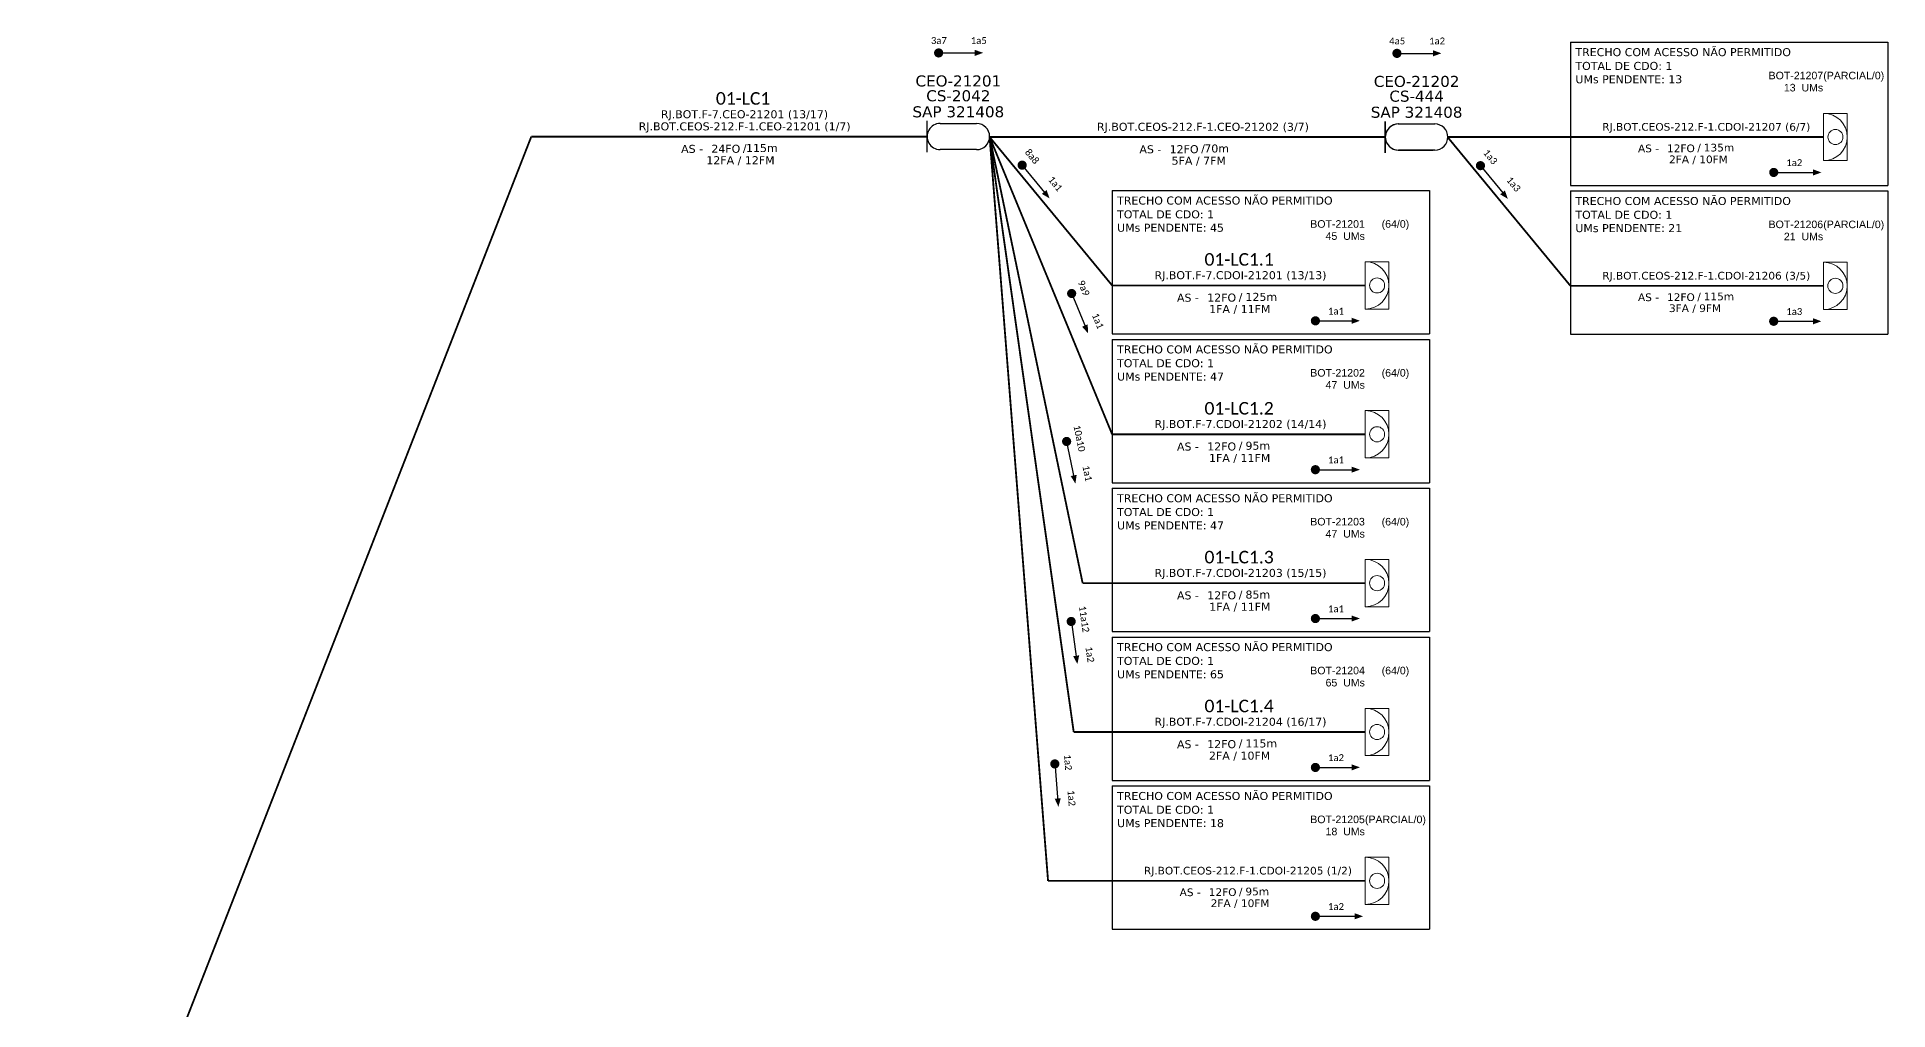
# Model space of a CAD drawing. Header units: millimetres. Extents: x 5914 to 7150, y -604 to 369.
# Drawn here: x 5931 to 6335.7, y -232.7 to -20 of the extents above; entities that cross this region are included whole.
import ezdxf
from ezdxf.enums import TextEntityAlignment as Align

# ---------------------------------------------------------------- set-up
doc = ezdxf.new("R2010")
doc.units = ezdxf.units.MM
for name, color, linetype, lineweight in [("20.0-LEGENDA DOS CDO'S", 1, 'Continuous', 0), ('20.1-CDO_INTERIOR', 1, 'Continuous', 0), ('40.1-ETIQUETAS', 1, 'Continuous', 20)]:
    doc.layers.add(name, color=color, linetype=linetype, lineweight=lineweight)
for name, color, linetype in [('20.4-CEOS', 1, 'Continuous'), ('CABO OPTICO EXISTENTE', 5, 'Continuous'), ('CAP a instalar', 1, 'Continuous'), ('CD de instalação futura', 8, 'Continuous'), ('SETA', 7, 'Continuous')]:
    doc.layers.add(name, color=color, linetype=linetype)
doc.styles.add('ARIAL', font='arial.ttf')
doc.styles.add('siredit', font='verdana.ttf')
doc.linetypes.add('FENCELINE1', pattern='A,0.25,-0.1,[133,ltypeshp.shx,S=0.1,R=0,X=-0.1,Y=0],-0.1,1', length=1.45)

# ---------------------------------------------------------------- blocks, each defined once
blk = doc.blocks.new('CEO')
at = {"layer": 'CAP a instalar', "linetype": 'Continuous'}
for p, q in [((34376.45, 58706.74), (34376.45, 58714.31)), ((34379.59, 58713.67), (34388.39, 58713.67)), ((34388.39, 58707.39), (34379.59, 58707.39))]:
    blk.add_line(p, q, dxfattribs=at)
for centre, start_param, end_param in [((34379.59, 58710.53), 6.283185, 9.424778), ((34388.39, 58710.53), 3.141593, 6.283185)]:
    blk.add_ellipse(centre, major_axis=(0, 3.14), ratio=1, start_param=start_param, end_param=end_param, dxfattribs=at)
at = {"layer": '20.4-CEOS', "color": 7, "style": 'siredit'}
for tag, p in [('CEO-2701', (34383.99, 58725.26)), ('CSPROJ.', (34383.99, 58721.69)), ('SAP321406', (34383.99, 58717.83))]:
    blk.add_attdef(tag, text='', height=2.66, rotation=0.0129, dxfattribs=at).set_placement(p, align=Align.TOP_CENTER)
blk = doc.blocks.new('ETIQUETA_RS5F')
at = {"layer": '40.1-ETIQUETAS', "color": 0, "style": 'siredit'}
blk.add_text('/', height=1.5, dxfattribs=at).set_placement((1.55, -1.95), align=Align.MIDDLE_RIGHT)
for tag, p in [('ETIQUETA_R_PRIMARIA', (1.18, 4.1)), ('ETIQUETA_R_SECUNDARIA', (1.18, 2.1)), ('F_ATIVAS/F_MORTAS', (1.11, -4.24))]:
    blk.add_attdef(tag, text='', height=1.5, dxfattribs=at).set_placement(p, align=Align.MIDDLE_CENTER)
for tag, p in [('TIPO_CABO', (-6.62, -2.12)), ('CAP_CABO', (0.37, -2.09))]:
    blk.add_attdef(tag, text='', height=1.5, dxfattribs=at).set_placement(p, align=Align.MIDDLE_RIGHT)
blk.add_attdef('METROS', text='', height=1.5, dxfattribs=at).set_placement((2.11, -1.95), align=Align.MIDDLE_LEFT)
for tag, p in [('FUSÃO_1', (0.82, -8.39)), ('FUSÃO_2', (0.82, -10.6)), ('FUSÃO_3', (0.82, -12.93)), ('FUSÃO_4', (0.82, -15.14)), ('FUSÃO_5', (0.82, -17.16))]:
    blk.add_attdef(tag, text='', height=1.5, dxfattribs=at).set_placement(p, align=Align.CENTER)
blk = doc.blocks.new('CDOI_INT')
at = {"layer": '20.1-CDO_INTERIOR', "color": 0, "lineweight": 18}
blk.add_lwpolyline([(4.25, -4.25), (4.25, 4.25), (0, 4.25), (0, -4.25)], close=True, dxfattribs=at)
blk.add_circle((2.12, 0), 1.36, dxfattribs=at)
blk.add_arc((0, 0), 4.25, 270, 90, dxfattribs=at)
at = {"layer": "20.0-LEGENDA DOS CDO'S", "color": 0, "style": 'ARIAL'}
for tag, p in [('CDO_N', (-0.08, 10.38)), ('SPLITER_1', (21.18, 10.38)), ('SPLITER_2', (21.19, 8.68)), ('SAP', (-0.08, 6.23)), ('SURVEY', (-0.08, 8.2)), ('1:XX', (5.94, -2.22)), ('UMS', (5.94, -4.24))]:
    blk.add_attdef(tag, p, '', height=1.36, dxfattribs=at)
blk.add_attdef('FIBRAS_UTILIZADAS', text='', height=1.36, dxfattribs=at).set_placement((15.34, 10.38), align=Align.CENTER)

msp = doc.modelspace()

# ---------------------------------------------------------------- linework, layer by layer
at = {"color": 8}
for points, const_width in [([(6127.62, -23.52, 1), (6128.62, -23.52, 1)], 0.999), ([(6227.82, -23.61, 1), (6228.82, -23.61, 1)], 0.999), ([(6246.26, -47.77, 1), (6246.9, -48.54, 1)], 1), ([(6310.2, -49.64, 1), (6311.2, -49.64, 1)], 1), ([(6310.19, -82.18, 1), (6311.19, -82.18, 1)], 1), ([(6209.99, -212.25, 1), (6210.99, -212.25, 1)], 1)]:
    msp.add_lwpolyline(points, format="xyb", close=True, dxfattribs=dict(at, const_width=const_width))
at = {"color": 3}
for points in [[(6266.26, -21.15), (6335.68, -21.15), (6335.68, -52.48)], [(6266.26, -21.15), (6266.26, -52.48)], [(6266.26, -52.48), (6335.68, -52.48)], [(6166.05, -53.6), (6235.47, -53.6), (6235.47, -84.93)], [(6166.05, -53.6), (6166.05, -84.93)], [(6266.26, -53.69), (6335.67, -53.69), (6335.67, -85.02)], [(6266.26, -53.69), (6266.26, -85.02)], [(6166.05, -84.93), (6235.47, -84.93)], [(6166.05, -86.14), (6235.47, -86.14), (6235.47, -117.47)], [(6166.05, -86.14), (6166.05, -117.47)], [(6266.26, -85.02), (6335.67, -85.02)], [(6166.05, -117.47), (6235.47, -117.47)], [(6166.05, -118.68), (6235.47, -118.68), (6235.47, -150.01)], [(6166.05, -118.68), (6166.05, -150.01)], [(6166.05, -150.01), (6235.47, -150.01)], [(6166.05, -151.22), (6235.47, -151.22), (6235.47, -182.55)], [(6166.05, -151.22), (6166.05, -182.55)], [(6166.05, -182.55), (6235.47, -182.55)], [(6166.05, -183.76), (6235.47, -183.76), (6235.47, -215.09)], [(6166.05, -183.76), (6166.05, -215.09)], [(6166.05, -215.09), (6235.47, -215.09)]]:
    msp.add_lwpolyline(points, dxfattribs=at)
at = {"color": 8}
for points in [[(6225.77, -38.47), (6225.78, -45.34)], [(6228.62, -39.05), (6236.61, -39.05)], [(6228.62, -44.75), (6236.22, -44.75)]]:
    msp.add_lwpolyline(points, dxfattribs=at)
at = {"const_width": 1}
for points in [[(6146.06, -47.67, 1), (6146.7, -48.44, 1)], [(6157.01, -75.64, 1), (6157.39, -76.56, 1)], [(6209.99, -82.08, 1), (6210.99, -82.08, 1)], [(6156, -107.96, 1), (6156.2, -108.94, 1)], [(6209.99, -114.62, 1), (6210.99, -114.62, 1)], [(6157.03, -147.3, 1), (6157.17, -148.29, 1)], [(6209.99, -147.16, 1), (6210.99, -147.16, 1)], [(6153.48, -178.44, 1), (6153.56, -179.44, 1)], [(6209.99, -179.71, 1), (6210.99, -179.71, 1)]]:
    msp.add_lwpolyline(points, format="xyb", close=True, dxfattribs=at)
at = {"color": 8}
for centre, start, end in [((6228.62, -41.9), 90.0129, 270.0129), ((6236.61, -41.9), 270.0129, 90.0129)]:
    msp.add_arc(centre, 2.85, start, end, dxfattribs=at)
at = {"layer": 'CAP a instalar', "linetype": 'FENCELINE1', "ltscale": 6, "const_width": 0.4}
for points in [[(6039.06, -41.81), (5931.19, -317.79)], [(6039.06, -41.81), (6125.57, -41.81)], [(6139.21, -41.84), (6157.65, -171.96)], [(6159.6, -139.42), (6139.26, -41.8)], [(6139.26, -41.9), (6166.05, -74.34)], [(6166.05, -106.88), (6139.26, -41.9)], [(6166.05, -74.34), (6221.4, -74.34)], [(6166.05, -106.88), (6221.4, -106.88)], [(6159.6, -139.42), (6221.4, -139.42)], [(6157.65, -171.96), (6221.4, -171.96)]]:
    msp.add_lwpolyline(points, dxfattribs=at)
at = {"layer": 'CAP a instalar', "color": 8, "linetype": 'FENCELINE1', "ltscale": 6, "const_width": 0.4}
for points in [[(6139.26, -41.9), (6225.77, -41.9)], [(6152.04, -204.5), (6139.26, -41.9)], [(6239.46, -41.9), (6321.6, -41.9)], [(6239.46, -42), (6266.26, -74.44)], [(6266.26, -74.44), (6321.6, -74.44)], [(6152.04, -204.5), (6221.4, -204.5)]]:
    msp.add_lwpolyline(points, dxfattribs=at)
at = {"layer": 'SETA', "color": 8}
for points in [[(6128.12, -23.52), (6136.71, -23.52)], [(6228.32, -23.61), (6236.91, -23.61)], [(6246.37, -47.9), (6251.83, -54.54)], [(6310.7, -49.64), (6319.3, -49.64)], [(6310.69, -82.18), (6319.29, -82.18)], [(6210.49, -212.25), (6219.09, -212.25)]]:
    msp.add_lwpolyline(points, dxfattribs=at)
at = {"layer": 'SETA'}
for points in [[(6146.17, -47.81), (6151.63, -54.45)], [(6157.08, -75.8), (6160.35, -83.75)], [(6210.49, -82.08), (6219.09, -82.08)], [(6156.03, -108.14), (6157.77, -116.55)], [(6210.49, -114.62), (6219.09, -114.62)], [(6157.06, -147.47), (6158.27, -155.98)], [(6210.49, -147.16), (6219.09, -147.16)], [(6153.5, -178.62), (6154.2, -187.19)], [(6210.49, -179.71), (6219.09, -179.71)]]:
    msp.add_lwpolyline(points, dxfattribs=at)
at = {"layer": 'SETA', "color": 8}
for points in [[(6136.02, -22.84), (6137.85, -23.5), (6136.02, -24.17)], [(6236.22, -22.93), (6238.05, -23.6), (6236.22, -24.26)], [(6319.3, -48.97), (6321.13, -49.64), (6319.3, -50.31)], [(6251.92, -53.58), (6252.57, -55.42), (6250.89, -54.43)], [(6319.29, -81.51), (6321.12, -82.18), (6319.29, -82.85)], [(6219.09, -211.58), (6220.92, -212.25), (6219.09, -212.91)]]:
    msp.add_solid(points, dxfattribs=at)
at = {"layer": 'SETA'}
for points in [[(6151.72, -53.48), (6152.37, -55.32), (6150.69, -54.33)], [(6160.71, -82.86), (6160.79, -84.81), (6159.48, -83.36)], [(6218.4, -81.4), (6220.23, -82.07), (6218.4, -82.74)], [(6158.3, -115.74), (6158.02, -117.67), (6156.99, -116.01)], [(6218.4, -113.95), (6220.23, -114.61), (6218.4, -115.28)], [(6218.4, -146.49), (6220.23, -147.15), (6218.4, -147.82)], [(6158.85, -155.2), (6158.45, -157.11), (6157.53, -155.39)], [(6218.4, -179.03), (6220.23, -179.69), (6218.4, -180.36)], [(6154.82, -186.44), (6154.31, -188.32), (6153.49, -186.55)]]:
    msp.add_solid(points, dxfattribs=at)

# ---------------------------------------------------------------- block references
at = {"layer": 'CAP a instalar', "color": 1, "linetype": 'FENCELINE1', "xscale": 0.9077475237572799, "yscale": 0.9077475237572799, "zscale": 0.9077475237572799}
msp.add_blockref('CEO', (-25079.56, -53336.14), dxfattribs=at).add_auto_attribs({'SAP321406': 'SAP 321408', 'CSPROJ.': 'CS-2042', 'CEO-2701': 'CEO-21201'})
at = {"layer": 'CAP a instalar', "color": 8, "linetype": 'FENCELINE1'}
ref = msp.add_blockref('CEO', (-24979.36, -53336.24), dxfattribs=dict(at, xscale=0.9077475237572799, yscale=0.9077475237572799, zscale=0.9077475237572799))
ref.add_attrib('SAP321406', 'SAP 321408', dxfattribs={"layer": '20.4-CEOS', "color": 8, "height": 2.413, "rotation": 0.0129, "style": 'siredit'}).set_placement((6232.62, -35.27), align=Align.TOP_CENTER)
ref.add_attrib('CSPROJ.', 'CS-444', dxfattribs={"layer": '20.4-CEOS', "color": 8, "height": 2.413, "rotation": 0.0129, "style": 'siredit'}).set_placement((6232.62, -31.76), align=Align.TOP_CENTER)
ref.add_attrib('CEO-2701', 'CEO-21202', dxfattribs={"layer": '20.4-CEOS', "color": 8, "height": 2.413, "rotation": 0.0129, "style": 'siredit'}).set_placement((6232.62, -28.53), align=Align.TOP_CENTER)
at = {"layer": 'CAP a instalar', "linetype": 'FENCELINE1', "ltscale": 7}
ref = msp.add_blockref('ETIQUETA_RS5F', (6084.32, -42.02), dxfattribs=dict(at, xscale=1.166399984999771, yscale=1.166399984999771, zscale=1.166399984999771))
ref.add_attrib('ETIQUETA_R_PRIMARIA', 'RJ.BOT.F-7.CEO-21201 (13/17)', dxfattribs={"layer": '40.1-ETIQUETAS', "color": 0, "height": 1.7496, "style": 'siredit'}).set_placement((6085.66, -36.92), align=Align.MIDDLE_CENTER)
ref.add_attrib('ETIQUETA_R_SECUNDARIA', 'RJ.BOT.CEOS-212.F-1.CEO-21201 (1/7)', dxfattribs={"layer": '40.1-ETIQUETAS', "color": 0, "height": 1.7496, "style": 'siredit'}).set_placement((6085.7, -39.57), align=Align.MIDDLE_CENTER)
ref.add_attrib('TIPO_CABO', 'AS -', dxfattribs={"layer": '40.1-ETIQUETAS', "color": 0, "height": 1.75, "style": 'siredit'}).set_placement((6076.61, -44.49), align=Align.MIDDLE_RIGHT)
ref.add_attrib('CAP_CABO', '24FO', dxfattribs={"layer": '40.1-ETIQUETAS', "color": 0, "height": 1.75, "style": 'siredit'}).set_placement((6084.75, -44.46), align=Align.MIDDLE_RIGHT)
ref.add_attrib('METROS', '115m', dxfattribs={"layer": '40.1-ETIQUETAS', "color": 0, "height": 1.75, "style": 'siredit'}).set_placement((6086, -44.3), align=Align.MIDDLE_LEFT)
ref.add_attrib('F_ATIVAS/F_MORTAS', '12FA / 12FM', dxfattribs={"layer": '40.1-ETIQUETAS', "color": 0, "height": 1.7496, "style": 'siredit'}).set_placement((6084.79, -46.97), align=Align.MIDDLE_CENTER)
at = {"layer": 'CAP a instalar', "color": 8, "linetype": 'FENCELINE1', "ltscale": 7}
ref = msp.add_blockref('ETIQUETA_RS5F', (6184.52, -42.12), dxfattribs=dict(at, xscale=1.166399984999771, yscale=1.166399984999771, zscale=1.166399984999771))
ref.add_attrib('ETIQUETA_R_SECUNDARIA', 'RJ.BOT.CEOS-212.F-1.CEO-21202 (3/7)', dxfattribs={"layer": '40.1-ETIQUETAS', "color": 0, "height": 1.7496, "style": 'siredit'}).set_placement((6185.9, -39.66), align=Align.MIDDLE_CENTER)
ref.add_attrib('TIPO_CABO', 'AS -', dxfattribs={"layer": '40.1-ETIQUETAS', "color": 0, "height": 1.75, "style": 'siredit'}).set_placement((6176.81, -44.58), align=Align.MIDDLE_RIGHT)
ref.add_attrib('CAP_CABO', '12FO', dxfattribs={"layer": '40.1-ETIQUETAS', "color": 0, "height": 1.75, "style": 'siredit'}).set_placement((6184.95, -44.56), align=Align.MIDDLE_RIGHT)
ref.add_attrib('METROS', '70m', dxfattribs={"layer": '40.1-ETIQUETAS', "color": 0, "height": 1.75, "style": 'siredit'}).set_placement((6186.2, -44.4), align=Align.MIDDLE_LEFT)
ref.add_attrib('F_ATIVAS/F_MORTAS', '5FA / 7FM', dxfattribs={"layer": '40.1-ETIQUETAS', "color": 0, "height": 1.75, "style": 'siredit'}).set_placement((6184.99, -47.07), align=Align.MIDDLE_CENTER)
ref = msp.add_blockref('ETIQUETA_RS5F', (6293.03, -42.02), dxfattribs=dict(at, xscale=1.120210545592906, yscale=1.120210545592906, zscale=1.120210545592906))
ref.add_attrib('ETIQUETA_R_SECUNDARIA', 'RJ.BOT.CEOS-212.F-1.CDOI-21207 (6/7)', dxfattribs={"layer": 'CABO OPTICO EXISTENTE', "color": 0, "height": 1.6803, "style": 'siredit'}).set_placement((6295.95, -39.67), align=Align.MIDDLE_CENTER)
ref.add_attrib('TIPO_CABO', 'AS -', dxfattribs={"layer": '40.1-ETIQUETAS', "color": 0, "height": 1.68, "style": 'siredit'}).set_placement((6285.62, -44.39), align=Align.MIDDLE_RIGHT)
ref.add_attrib('CAP_CABO', '12FO', dxfattribs={"layer": '40.1-ETIQUETAS', "color": 0, "height": 1.68, "style": 'siredit'}).set_placement((6293.44, -44.37), align=Align.MIDDLE_RIGHT)
ref.add_attrib('METROS', '135m', dxfattribs={"layer": '40.1-ETIQUETAS', "color": 0, "height": 1.68, "style": 'siredit'}).set_placement((6295.4, -44.21), align=Align.MIDDLE_LEFT)
ref.add_attrib('F_ATIVAS/F_MORTAS', '2FA / 10FM', dxfattribs={"layer": '40.1-ETIQUETAS', "color": 0, "height": 1.68, "style": 'siredit'}).set_placement((6294.24, -46.78), align=Align.MIDDLE_CENTER)
at = {"layer": 'CAP a instalar', "color": 1, "linetype": 'FENCELINE1', "ltscale": 7}
ref = msp.add_blockref('ETIQUETA_RS5F', (6192.73, -74.56), dxfattribs=dict(at, xscale=1.166399984998861, yscale=1.166399984998861, zscale=1.166399984998861))
ref.add_attrib('ETIQUETA_R_SECUNDARIA', 'RJ.BOT.F-7.CDOI-21201 (13/13)', dxfattribs={"layer": 'CABO OPTICO EXISTENTE', "color": 0, "height": 1.7496, "style": 'siredit'}).set_placement((6194.11, -72.1), align=Align.MIDDLE_CENTER)
ref.add_attrib('TIPO_CABO', 'AS -', dxfattribs={"layer": '40.1-ETIQUETAS', "color": 0, "height": 1.75, "style": 'siredit'}).set_placement((6185.02, -77.02), align=Align.MIDDLE_RIGHT)
ref.add_attrib('CAP_CABO', '12FO', dxfattribs={"layer": '40.1-ETIQUETAS', "color": 0, "height": 1.75, "style": 'siredit'}).set_placement((6193.16, -77), align=Align.MIDDLE_RIGHT)
ref.add_attrib('METROS', '125m', dxfattribs={"layer": '40.1-ETIQUETAS', "color": 0, "height": 1.75, "style": 'siredit'}).set_placement((6195.2, -76.84), align=Align.MIDDLE_LEFT)
ref.add_attrib('F_ATIVAS/F_MORTAS', '1FA / 11FM', dxfattribs={"layer": '40.1-ETIQUETAS', "color": 0, "height": 1.75, "style": 'siredit'}).set_placement((6193.96, -79.51), align=Align.MIDDLE_CENTER)
at = {"layer": 'CAP a instalar', "color": 8, "linetype": 'FENCELINE1', "ltscale": 7}
ref = msp.add_blockref('ETIQUETA_RS5F', (6293.03, -74.57), dxfattribs=dict(at, xscale=1.120210545592906, yscale=1.120210545592906, zscale=1.120210545592906))
ref.add_attrib('ETIQUETA_R_SECUNDARIA', 'RJ.BOT.CEOS-212.F-1.CDOI-21206 (3/5)', dxfattribs={"layer": 'CABO OPTICO EXISTENTE', "color": 0, "height": 1.6803, "style": 'siredit'}).set_placement((6295.94, -72.21), align=Align.MIDDLE_CENTER)
ref.add_attrib('TIPO_CABO', 'AS -', dxfattribs={"layer": '40.1-ETIQUETAS', "color": 0, "height": 1.68, "style": 'siredit'}).set_placement((6285.62, -76.93), align=Align.MIDDLE_RIGHT)
ref.add_attrib('CAP_CABO', '12FO', dxfattribs={"layer": '40.1-ETIQUETAS', "color": 0, "height": 1.68, "style": 'siredit'}).set_placement((6293.44, -76.91), align=Align.MIDDLE_RIGHT)
ref.add_attrib('METROS', '115m', dxfattribs={"layer": '40.1-ETIQUETAS', "color": 0, "height": 1.68, "style": 'siredit'}).set_placement((6295.39, -76.75), align=Align.MIDDLE_LEFT)
ref.add_attrib('F_ATIVAS/F_MORTAS', '3FA / 9FM', dxfattribs={"layer": '40.1-ETIQUETAS', "color": 0, "height": 1.68, "style": 'siredit'}).set_placement((6293.49, -79.32), align=Align.MIDDLE_CENTER)
at = {"layer": 'CAP a instalar', "color": 1, "linetype": 'FENCELINE1', "ltscale": 7}
ref = msp.add_blockref('ETIQUETA_RS5F', (6192.73, -107.1), dxfattribs=dict(at, xscale=1.166399984998861, yscale=1.166399984998861, zscale=1.166399984998861))
ref.add_attrib('ETIQUETA_R_SECUNDARIA', 'RJ.BOT.F-7.CDOI-21202 (14/14)', dxfattribs={"layer": 'CABO OPTICO EXISTENTE', "color": 0, "height": 1.7496, "style": 'siredit'}).set_placement((6194.11, -104.64), align=Align.MIDDLE_CENTER)
ref.add_attrib('TIPO_CABO', 'AS -', dxfattribs={"layer": '40.1-ETIQUETAS', "color": 0, "height": 1.75, "style": 'siredit'}).set_placement((6185.02, -109.56), align=Align.MIDDLE_RIGHT)
ref.add_attrib('CAP_CABO', '12FO', dxfattribs={"layer": '40.1-ETIQUETAS', "color": 0, "height": 1.75, "style": 'siredit'}).set_placement((6193.16, -109.54), align=Align.MIDDLE_RIGHT)
ref.add_attrib('METROS', '95m', dxfattribs={"layer": '40.1-ETIQUETAS', "color": 0, "height": 1.75, "style": 'siredit'}).set_placement((6195.2, -109.38), align=Align.MIDDLE_LEFT)
ref.add_attrib('F_ATIVAS/F_MORTAS', '1FA / 11FM', dxfattribs={"layer": '40.1-ETIQUETAS', "color": 0, "height": 1.75, "style": 'siredit'}).set_placement((6193.93, -112.05), align=Align.MIDDLE_CENTER)
ref = msp.add_blockref('ETIQUETA_RS5F', (6192.73, -139.64), dxfattribs=dict(at, xscale=1.166399984998861, yscale=1.166399984998861, zscale=1.166399984998861))
ref.add_attrib('ETIQUETA_R_SECUNDARIA', 'RJ.BOT.F-7.CDOI-21203 (15/15)', dxfattribs={"layer": 'CABO OPTICO EXISTENTE', "color": 0, "height": 1.7496, "style": 'siredit'}).set_placement((6194.11, -137.18), align=Align.MIDDLE_CENTER)
ref.add_attrib('TIPO_CABO', 'AS -', dxfattribs={"layer": '40.1-ETIQUETAS', "color": 0, "height": 1.75, "style": 'siredit'}).set_placement((6185.02, -142.1), align=Align.MIDDLE_RIGHT)
ref.add_attrib('CAP_CABO', '12FO', dxfattribs={"layer": '40.1-ETIQUETAS', "color": 0, "height": 1.75, "style": 'siredit'}).set_placement((6193.16, -142.08), align=Align.MIDDLE_RIGHT)
ref.add_attrib('METROS', '85m', dxfattribs={"layer": '40.1-ETIQUETAS', "color": 0, "height": 1.75, "style": 'siredit'}).set_placement((6195.2, -141.92), align=Align.MIDDLE_LEFT)
ref.add_attrib('F_ATIVAS/F_MORTAS', '1FA / 11FM', dxfattribs={"layer": '40.1-ETIQUETAS', "color": 0, "height": 1.75, "style": 'siredit'}).set_placement((6193.98, -144.59), align=Align.MIDDLE_CENTER)
ref = msp.add_blockref('ETIQUETA_RS5F', (6192.73, -172.18), dxfattribs=dict(at, xscale=1.166399984998861, yscale=1.166399984998861, zscale=1.166399984998861))
ref.add_attrib('ETIQUETA_R_SECUNDARIA', 'RJ.BOT.F-7.CDOI-21204 (16/17)', dxfattribs={"layer": 'CABO OPTICO EXISTENTE', "color": 0, "height": 1.7496, "style": 'siredit'}).set_placement((6194.11, -169.72), align=Align.MIDDLE_CENTER)
ref.add_attrib('TIPO_CABO', 'AS -', dxfattribs={"layer": '40.1-ETIQUETAS', "color": 0, "height": 1.75, "style": 'siredit'}).set_placement((6185.02, -174.64), align=Align.MIDDLE_RIGHT)
ref.add_attrib('CAP_CABO', '12FO', dxfattribs={"layer": '40.1-ETIQUETAS', "color": 0, "height": 1.75, "style": 'siredit'}).set_placement((6193.16, -174.62), align=Align.MIDDLE_RIGHT)
ref.add_attrib('METROS', '115m', dxfattribs={"layer": '40.1-ETIQUETAS', "color": 0, "height": 1.75, "style": 'siredit'}).set_placement((6195.2, -174.46), align=Align.MIDDLE_LEFT)
ref.add_attrib('F_ATIVAS/F_MORTAS', '2FA / 10FM', dxfattribs={"layer": '40.1-ETIQUETAS', "color": 0, "height": 1.75, "style": 'siredit'}).set_placement((6193.92, -177.13), align=Align.MIDDLE_CENTER)
at = {"layer": 'CAP a instalar', "color": 8, "linetype": 'FENCELINE1', "ltscale": 7}
ref = msp.add_blockref('ETIQUETA_RS5F', (6192.82, -204.63), dxfattribs=dict(at, xscale=1.120210545592906, yscale=1.120210545592906, zscale=1.120210545592906))
ref.add_attrib('ETIQUETA_R_SECUNDARIA', 'RJ.BOT.CEOS-212.F-1.CDOI-21205 (1/2)', dxfattribs={"layer": 'CABO OPTICO EXISTENTE', "color": 0, "height": 1.6803, "style": 'siredit'}).set_placement((6195.74, -202.27), align=Align.MIDDLE_CENTER)
ref.add_attrib('TIPO_CABO', 'AS -', dxfattribs={"layer": '40.1-ETIQUETAS', "color": 0, "height": 1.68, "style": 'siredit'}).set_placement((6185.41, -207), align=Align.MIDDLE_RIGHT)
ref.add_attrib('CAP_CABO', '12FO', dxfattribs={"layer": '40.1-ETIQUETAS', "color": 0, "height": 1.68, "style": 'siredit'}).set_placement((6193.24, -206.97), align=Align.MIDDLE_RIGHT)
ref.add_attrib('METROS', '95m', dxfattribs={"layer": '40.1-ETIQUETAS', "color": 0, "height": 1.68, "style": 'siredit'}).set_placement((6195.19, -206.82), align=Align.MIDDLE_LEFT)
ref.add_attrib('F_ATIVAS/F_MORTAS', '2FA / 10FM', dxfattribs={"layer": '40.1-ETIQUETAS', "color": 0, "height": 1.68, "style": 'siredit'}).set_placement((6194.03, -209.39), align=Align.MIDDLE_CENTER)
at = {"layer": 'CD de instalação futura', "color": 8, "ltscale": 11}
ref = msp.add_blockref('CDOI_INT', (6321.61, -41.9), dxfattribs=dict(at, xscale=1.21541625498503, yscale=1.21541625498503, zscale=1.21541625498503))
ref.add_attrib('CDO_N', 'BOT-21207', dxfattribs={"layer": "20.0-LEGENDA DOS CDO'S", "color": 0, "height": 1.653, "style": 'ARIAL'}).set_placement((6321.51, -29.28), align=Align.RIGHT)
ref.add_attrib('FIBRAS_UTILIZADAS', '    (PARCIAL/0)', dxfattribs={"layer": "20.0-LEGENDA DOS CDO'S", "color": 0, "height": 1.65, "style": 'ARIAL'}).set_placement((6326.91, -29.28), align=Align.CENTER)
ref.add_attrib('SURVEY', '13  UMs', dxfattribs={"layer": "20.0-LEGENDA DOS CDO'S", "color": 0, "height": 1.653, "style": 'ARIAL'}).set_placement((6321.51, -31.93), align=Align.RIGHT)
at = {"layer": 'CD de instalação futura', "color": 1, "ltscale": 11}
ref = msp.add_blockref('CDOI_INT', (6221.4, -74.34), dxfattribs=dict(at, xscale=1.21541625498503, yscale=1.21541625498503, zscale=1.21541625498503))
ref.add_attrib('CDO_N', 'BOT-21201', dxfattribs={"layer": "20.0-LEGENDA DOS CDO'S", "color": 0, "height": 1.653, "style": 'ARIAL'}).set_placement((6221.3, -61.73), align=Align.RIGHT)
ref.add_attrib('FIBRAS_UTILIZADAS', '    (64/0)', dxfattribs={"layer": "20.0-LEGENDA DOS CDO'S", "color": 0, "height": 1.65, "style": 'ARIAL'}).set_placement((6226.71, -61.73), align=Align.CENTER)
ref.add_attrib('SURVEY', '45  UMs', dxfattribs={"layer": "20.0-LEGENDA DOS CDO'S", "color": 0, "height": 1.653, "style": 'ARIAL'}).set_placement((6221.31, -64.38), align=Align.RIGHT)
at = {"layer": 'CD de instalação futura', "color": 8, "ltscale": 11}
ref = msp.add_blockref('CDOI_INT', (6321.6, -74.44), dxfattribs=dict(at, xscale=1.21541625498503, yscale=1.21541625498503, zscale=1.21541625498503))
ref.add_attrib('CDO_N', 'BOT-21206', dxfattribs={"layer": "20.0-LEGENDA DOS CDO'S", "color": 0, "height": 1.653, "style": 'ARIAL'}).set_placement((6321.5, -61.82), align=Align.RIGHT)
ref.add_attrib('FIBRAS_UTILIZADAS', '    (PARCIAL/0)', dxfattribs={"layer": "20.0-LEGENDA DOS CDO'S", "color": 0, "height": 1.65, "style": 'ARIAL'}).set_placement((6326.91, -61.82), align=Align.CENTER)
ref.add_attrib('SURVEY', '21  UMs', dxfattribs={"layer": "20.0-LEGENDA DOS CDO'S", "color": 0, "height": 1.653, "style": 'ARIAL'}).set_placement((6321.51, -64.47), align=Align.RIGHT)
at = {"layer": 'CD de instalação futura', "color": 1, "ltscale": 11}
ref = msp.add_blockref('CDOI_INT', (6221.4, -106.88), dxfattribs=dict(at, xscale=1.21541625498503, yscale=1.21541625498503, zscale=1.21541625498503))
ref.add_attrib('CDO_N', 'BOT-21202', dxfattribs={"layer": "20.0-LEGENDA DOS CDO'S", "color": 0, "height": 1.653, "style": 'ARIAL'}).set_placement((6221.3, -94.27), align=Align.RIGHT)
ref.add_attrib('FIBRAS_UTILIZADAS', '    (64/0)', dxfattribs={"layer": "20.0-LEGENDA DOS CDO'S", "color": 0, "height": 1.65, "style": 'ARIAL'}).set_placement((6226.71, -94.27), align=Align.CENTER)
ref.add_attrib('SURVEY', '47  UMs', dxfattribs={"layer": "20.0-LEGENDA DOS CDO'S", "color": 0, "height": 1.653, "style": 'ARIAL'}).set_placement((6221.31, -96.92), align=Align.RIGHT)
ref = msp.add_blockref('CDOI_INT', (6221.4, -139.42), dxfattribs=dict(at, xscale=1.21541625498503, yscale=1.21541625498503, zscale=1.21541625498503))
ref.add_attrib('CDO_N', 'BOT-21203', dxfattribs={"layer": "20.0-LEGENDA DOS CDO'S", "color": 0, "height": 1.653, "style": 'ARIAL'}).set_placement((6221.3, -126.81), align=Align.RIGHT)
ref.add_attrib('FIBRAS_UTILIZADAS', '    (64/0)', dxfattribs={"layer": "20.0-LEGENDA DOS CDO'S", "color": 0, "height": 1.65, "style": 'ARIAL'}).set_placement((6226.71, -126.81), align=Align.CENTER)
ref.add_attrib('SURVEY', '47  UMs', dxfattribs={"layer": "20.0-LEGENDA DOS CDO'S", "color": 0, "height": 1.653, "style": 'ARIAL'}).set_placement((6221.31, -129.46), align=Align.RIGHT)
ref = msp.add_blockref('CDOI_INT', (6221.4, -171.96), dxfattribs=dict(at, xscale=1.21541625498503, yscale=1.21541625498503, zscale=1.21541625498503))
ref.add_attrib('CDO_N', 'BOT-21204', dxfattribs={"layer": "20.0-LEGENDA DOS CDO'S", "color": 0, "height": 1.653, "style": 'ARIAL'}).set_placement((6221.3, -159.35), align=Align.RIGHT)
ref.add_attrib('FIBRAS_UTILIZADAS', '    (64/0)', dxfattribs={"layer": "20.0-LEGENDA DOS CDO'S", "color": 0, "height": 1.65, "style": 'ARIAL'}).set_placement((6226.71, -159.35), align=Align.CENTER)
ref.add_attrib('SURVEY', '65  UMs', dxfattribs={"layer": "20.0-LEGENDA DOS CDO'S", "color": 0, "height": 1.653, "style": 'ARIAL'}).set_placement((6221.31, -162), align=Align.RIGHT)
at = {"layer": 'CD de instalação futura', "color": 8, "ltscale": 11}
ref = msp.add_blockref('CDOI_INT', (6221.4, -204.5), dxfattribs=dict(at, xscale=1.21541625498503, yscale=1.21541625498503, zscale=1.21541625498503))
ref.add_attrib('CDO_N', 'BOT-21205', dxfattribs={"layer": "20.0-LEGENDA DOS CDO'S", "color": 0, "height": 1.653, "style": 'ARIAL'}).set_placement((6221.3, -191.89), align=Align.RIGHT)
ref.add_attrib('FIBRAS_UTILIZADAS', '    (PARCIAL/0)', dxfattribs={"layer": "20.0-LEGENDA DOS CDO'S", "color": 0, "height": 1.65, "style": 'ARIAL'}).set_placement((6226.71, -191.89), align=Align.CENTER)
ref.add_attrib('SURVEY', '18  UMs', dxfattribs={"layer": "20.0-LEGENDA DOS CDO'S", "color": 0, "height": 1.653, "style": 'ARIAL'}).set_placement((6221.31, -194.54), align=Align.RIGHT)

# ---------------------------------------------------------------- texts
at = {"color": 3, "style": 'siredit'}
for s, p in [('TRECHO COM ACESSO NÃO PERMITIDO', (6267.34, -24.22)), ('TOTAL DE CDO: 1', (6267.34, -27.23)), ('UMs PENDENTE: 13', (6267.34, -30.15)), ('TRECHO COM ACESSO NÃO PERMITIDO', (6167.13, -56.66)), ('TRECHO COM ACESSO NÃO PERMITIDO', (6267.33, -56.76)), ('TOTAL DE CDO: 1', (6167.13, -59.67)), ('TOTAL DE CDO: 1', (6267.33, -59.77)), ('UMs PENDENTE: 45', (6167.13, -62.6)), ('UMs PENDENTE: 21', (6267.33, -62.69)), ('TRECHO COM ACESSO NÃO PERMITIDO', (6167.13, -89.2)), ('TOTAL DE CDO: 1', (6167.13, -92.21)), ('UMs PENDENTE: 47', (6167.13, -95.14)), ('TRECHO COM ACESSO NÃO PERMITIDO', (6167.13, -121.74)), ('TOTAL DE CDO: 1', (6167.13, -124.75)), ('UMs PENDENTE: 47', (6167.13, -127.68)), ('TRECHO COM ACESSO NÃO PERMITIDO', (6167.13, -154.28)), ('TOTAL DE CDO: 1', (6167.13, -157.29)), ('UMs PENDENTE: 65', (6167.13, -160.22)), ('TRECHO COM ACESSO NÃO PERMITIDO', (6167.13, -186.82)), ('TOTAL DE CDO: 1', (6167.13, -189.83)), ('UMs PENDENTE: 18', (6167.13, -192.76))]:
    msp.add_text(s, height=1.7496, dxfattribs=at).set_placement(p)
at = {"color": 8, "attachment_point": 5}
for s, insert, char_height, width in [('\\fCalibri|b0|i0|c0|p34;3a7', (6128.17, -20.81), 1.4978, 25.3213), ('\\fCalibri|b0|i0|c0|p34;1a5', (6136.89, -20.81), 1.4978, 25.3213), ('{\\fCalibri|b0|i0|c0|p34;4a5}', (6228.37, -20.91), 1.4978, 25.3213), ('\\fCalibri|b0|i0|c0|p34;1a2', (6237.09, -20.91), 1.4978, 25.3213), ('\\fCalibri|b0|i0|c0|p34;1a2', (6315.19, -47.51), 1.5, 25.3588), ('\\fCalibri|b0|i0|c0|p34;1a3', (6315.19, -80.05), 1.5, 25.3588), ('\\fCalibri|b0|i0|c0|p34;1a2', (6214.99, -210.12), 1.5, 25.3588)]:
    msp.add_mtext(s, dxfattribs=dict(at, insert=insert, char_height=char_height, width=width))
at = {"attachment_point": 5}
for s, insert, char_height, width in [('\\C3;\\fCalibri|b0|i0|c0|p34;01-LC1', (6085.36, -33.48), 2.7432, 40.9104), ('\\C3;\\fCalibri|b0|i0|c0|p34;01-LC1.1', (6193.81, -68.67), 2.7432, 40.9104), ('\\C7;\\fCalibri|b0|i0|c0|p34;1a1', (6214.99, -79.96), 1.5, 25.3588), ('\\C3;\\fCalibri|b0|i0|c0|p34;01-LC1.2', (6193.81, -101.21), 2.7432, 40.9104), ('\\C7;\\fCalibri|b0|i0|c0|p34;1a1', (6214.99, -112.5), 1.5, 25.3588), ('\\C3;\\fCalibri|b0|i0|c0|p34;01-LC1.3', (6193.81, -133.75), 2.7432, 40.9104), ('\\C7;\\fCalibri|b0|i0|c0|p34;1a1', (6214.99, -145.04), 1.5, 25.3588), ('\\C3;\\fCalibri|b0|i0|c0|p34;01-LC1.4', (6193.81, -166.29), 2.7432, 40.9104), ('\\C7;\\fCalibri|b0|i0|c0|p34;1a2', (6214.99, -177.58), 1.5, 25.3588)]:
    msp.add_mtext(s, dxfattribs=dict(at, insert=insert, char_height=char_height, width=width))
at = {"char_height": 1.5, "width": 25.3588, "attachment_point": 5}
for s, insert, rotation in [('\\fCalibri|b0|i0|c0|p34;8a8', (6148.55, -46.15), 309.4148), ('\\fCalibri|b0|i0|c0|p34;1a1', (6153.63, -52.12), 309.4148), ('\\fCalibri|b0|i0|c0|p34;9a9', (6159.84, -74.92), 292.3282), ('\\fCalibri|b0|i0|c0|p34;1a1', (6162.94, -82.12), 292.3282), ('\\fCalibri|b0|i0|c0|p34;10a10', (6158.9, -107.77), 281.691), ('\\fCalibri|b0|i0|c0|p34;1a1', (6160.63, -115.42), 281.691), ('\\fCalibri|b0|i0|c0|p34;11a12', (6159.94, -147.29), 278.1313), ('\\fCalibri|b0|i0|c0|p34;1a2', (6161.19, -155.03), 278.1313), ('\\fCalibri|b0|i0|c0|p34;1a2', (6156.39, -178.61), 274.7008), ('\\fCalibri|b0|i0|c0|p34;1a2', (6157.17, -186.41), 274.7008)]:
    msp.add_mtext(s, dxfattribs=dict(at, insert=insert, rotation=rotation))
at = {"color": 8, "char_height": 1.5, "width": 25.3588, "attachment_point": 5, "rotation": 309.4148}
for s, insert in [('{\\fCalibri|b0|i0|c0|p34;1a3}', (6248.75, -46.25)), ('\\fCalibri|b0|i0|c0|p34;1a3', (6253.83, -52.22))]:
    msp.add_mtext(s, dxfattribs=dict(at, insert=insert))

doc.saveas('drawing.dxf')
